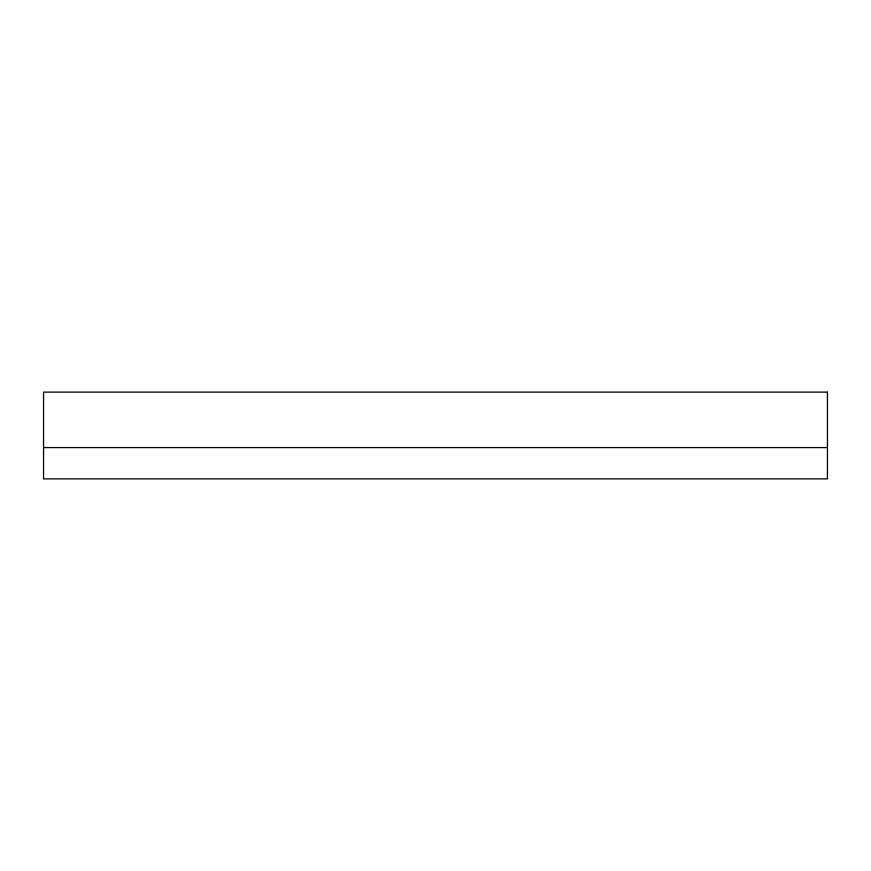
<?xml version="1.0" encoding="UTF-8"?>
<svg xmlns="http://www.w3.org/2000/svg" width="871" height="871" viewBox="0 0 871 871"><rect width="100%" height="100%" fill="white"/><g stroke="black" fill="none" stroke-linecap="round" stroke-linejoin="round"><path stroke-width="1.31" d="M43.55 447.574L827.45 447.574M827.45 392.124L43.55 392.124L43.55 478.876L827.45 478.876L827.45 392.124"/></g></svg>
